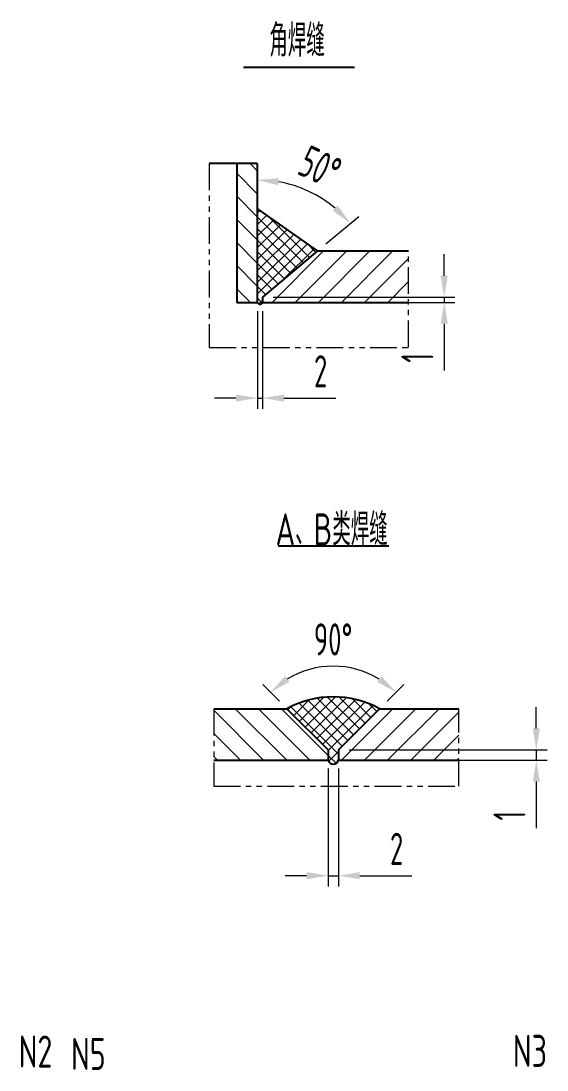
# Model space of a CAD drawing. Header units: millimetres. Extents: x -10 to 6019072, y -115569 to 2.
# Drawn here: x 6014293 to 6015520, y -112126 to -109679 of the extents above; entities that cross this region are included whole.
import ezdxf
from ezdxf.enums import TextEntityAlignment as Align

# ---------------------------------------------------------------- set-up
doc = ezdxf.new("R2010")
doc.units = ezdxf.units.MM
doc.header["$LTSCALE"] = 1000
doc.linetypes.add('PHANTOM', pattern=[2.5, 1.25, -0.25, 0.25, -0.25, 0.25, -0.25])
doc.layers.get('0').update_dxf_attribs({"lineweight": 25})
for name, color, linetype, lineweight in [('1轮廓实线层', 7, 'Continuous', 25), ('5剖面线层', 2, 'Continuous', 9), ('9双点划线层', 6, 'PHANTOM', 9), ('FULL', 7, 'Continuous', 25)]:
    doc.layers.add(name, color=color, linetype=linetype, lineweight=lineweight)
doc.layers.add('Layer3', color=2, linetype='Continuous')
doc.styles.get("Standard").update_dxf_attribs({"font": 'gbenor.shx', "width": 0.707, "bigfont": 'gbcbig.shx'})
doc.dimstyles.new('STANDARD$0', dxfattribs={"dimscale": 50, "dimtxt": 1.5, "dimasz": 1, "dimexe": 0.5, "dimexo": 0.5, "dimgap": 0.5, "dimtad": 1, "dimdec": 1, "dimdsep": 46, "dimtxsty": 'Standard', "dimcen": 0.09, "dimclrd": 2, "dimclre": 2, "dimclrt": 2, "dimadec": 0, "dimazin": 0, "dimtfac": 1, "dimtdec": 1, "dimtmove": 0, "dimatfit": 3, "dimfxl": 0, "dimtolj": 1, "dimtzin": 0, "dimlwd": 13, "dimlwe": 13, "dimarcsym": 0})
doc.dimstyles.new('STANDARD$2', dxfattribs={"dimscale": 12, "dimtxt": 1, "dimasz": 1, "dimexe": 0.5, "dimexo": 0.5, "dimgap": 0.5, "dimtad": 1, "dimdec": 4, "dimzin": 0, "dimdsep": 46, "dimtxsty": 'Standard', "dimcen": 0.09, "dimclrd": 2, "dimclre": 2, "dimclrt": 2, "dimadec": 0, "dimazin": 0, "dimtfac": 1, "dimtdec": 4, "dimtofl": 0, "dimtmove": 0, "dimatfit": 3, "dimfxl": 0, "dimtolj": 1, "dimtzin": 0, "dimlwd": 13, "dimlwe": 13, "dimarcsym": 0})

# ---------------------------------------------------------------- blocks, each defined once
blk = doc.blocks.new('*D496')
at = {"layer": '1轮廓实线层', "color": 2, "lineweight": 13, "ltscale": 14, "transparency": 16777216}
for p, q in [((6014895.8, -111265.6), (6014857.2, -111227)), ((6015147.1, -111265.6), (6015185.7, -111227))]:
    blk.add_line(p, q, dxfattribs=at)
blk.add_arc((6015021.4, -111391.3), 207.3, 58.856, 121.144, dxfattribs=at)
at = {"layer": '1轮廓实线层', "color": 2, "ltscale": 14, "transparency": 16777216}
for points in [[(6014919.4, -111220.4), (6014909.1, -111207.3), (6014874.9, -111244.7)], [(6015133.8, -111207.3), (6015123.5, -111220.4), (6015168, -111244.7)]]:
    blk.add_solid(points, dxfattribs=at)
at = {"layer": 'Defpoints', "color": 0, "ltscale": 14, "transparency": 16777216}
for p in [(6015075.1, -111191.1), (6014913.4, -111283.3), (6015129.4, -111283.3), (6015009.4, -111379.3), (6015033.4, -111379.3)]:
    blk.add_point(p, dxfattribs=at)
at = {"layer": '1轮廓实线层', "color": 2, "ltscale": 14, "transparency": 16777216, "insert": (6015021.4, -111121.5), "char_height": 75, "attachment_point": 5}
blk.add_mtext('\\A1;90°', dxfattribs=at)
blk = doc.blocks.new('*D497')
at = {"layer": '5剖面线层', "color": 2, "lineweight": 13, "transparency": 16777216}
for p, q in [((6015494.9, -111329.3), (6015494.9, -111279.3)), ((6015058.4, -111379.3), (6015519.9, -111379.3)), ((6015494.9, -111379.3), (6015494.9, -111403.3)), ((6015058.4, -111403.3), (6015519.9, -111403.3)), ((6015494.9, -111453.3), (6015494.9, -111562.1))]:
    blk.add_line(p, q, dxfattribs=at)
at = {"layer": '5剖面线层', "color": 2, "transparency": 16777216}
for points in [[(6015486.6, -111329.3), (6015503.3, -111329.3), (6015494.9, -111379.3)], [(6015486.6, -111453.3), (6015503.3, -111453.3), (6015494.9, -111403.3)]]:
    blk.add_solid(points, dxfattribs=at)
at = {"layer": 'Defpoints', "color": 0, "transparency": 16777216}
for p in [(6015033.4, -111379.3), (6015033.4, -111403.3), (6015494.9, -111403.3)]:
    blk.add_point(p, dxfattribs=at)
at = {"layer": '5剖面线层', "color": 2, "transparency": 16777216, "insert": (6015432.4, -111532.7), "char_height": 75, "attachment_point": 5, "rotation": 90}
blk.add_mtext('\\A1;1', dxfattribs=at)
blk = doc.blocks.new('*D498')
at = {"layer": '5剖面线层', "color": 2, "lineweight": 13, "transparency": 16777216}
for p, q in [((6015009.4, -111422.9), (6015009.4, -111697.6)), ((6015033.4, -111422.9), (6015033.4, -111697.6)), ((6014959.4, -111672.6), (6014909.4, -111672.6)), ((6015009.4, -111672.6), (6015033.4, -111672.6)), ((6015083.4, -111672.6), (6015204.9, -111672.6))]:
    blk.add_line(p, q, dxfattribs=at)
at = {"layer": '5剖面线层', "color": 2, "transparency": 16777216}
for points in [[(6014959.4, -111664.3), (6014959.4, -111680.9), (6015009.4, -111672.6)], [(6015083.4, -111664.3), (6015083.4, -111680.9), (6015033.4, -111672.6)]]:
    blk.add_solid(points, dxfattribs=at)
at = {"layer": 'Defpoints', "color": 0, "transparency": 16777216}
for p in [(6015009.4, -111397.9), (6015033.4, -111397.9), (6015033.4, -111672.6)]:
    blk.add_point(p, dxfattribs=at)
at = {"layer": '5剖面线层', "color": 2, "transparency": 16777216, "insert": (6015169.2, -111610.1), "char_height": 75, "attachment_point": 5}
blk.add_mtext('\\A1;2', dxfattribs=at)
blk = doc.blocks.new('*D499')
at = {"layer": '5剖面线层', "color": 2, "lineweight": 13, "transparency": 16777216}
for p, q in [((6015280.2, -110273.4), (6015280.2, -110223.4)), ((6014881.4, -110323.4), (6015305.2, -110323.4)), ((6014881.4, -110335.4), (6015305.2, -110335.4)), ((6015280.2, -110323.4), (6015280.2, -110335.4)), ((6015280.2, -110385.4), (6015280.2, -110494.2))]:
    blk.add_line(p, q, dxfattribs=at)
at = {"layer": '5剖面线层', "color": 2, "transparency": 16777216}
for points in [[(6015271.8, -110273.4), (6015288.5, -110273.4), (6015280.2, -110323.4)], [(6015271.8, -110385.4), (6015288.5, -110385.4), (6015280.2, -110335.4)]]:
    blk.add_solid(points, dxfattribs=at)
at = {"layer": 'Defpoints', "color": 0, "transparency": 16777216}
for p in [(6014856.4, -110323.4), (6014856.4, -110335.4), (6015280.2, -110335.4)]:
    blk.add_point(p, dxfattribs=at)
at = {"layer": '5剖面线层', "color": 2, "transparency": 16777216, "insert": (6015217.7, -110464.8), "char_height": 75, "attachment_point": 5, "rotation": 90}
blk.add_mtext('\\A1;1', dxfattribs=at)
blk = doc.blocks.new('*D500')
at = {"layer": '5剖面线层', "color": 2, "lineweight": 13, "transparency": 16777216}
for p, q in [((6014844.4, -110355.6), (6014844.4, -110583.7)), ((6014856.4, -110355.6), (6014856.4, -110583.7)), ((6014794.4, -110558.7), (6014744.4, -110558.7)), ((6014844.4, -110558.7), (6014856.4, -110558.7)), ((6014906.4, -110558.7), (6015027.8, -110558.7))]:
    blk.add_line(p, q, dxfattribs=at)
at = {"layer": '5剖面线层', "color": 2, "transparency": 16777216}
for points in [[(6014794.4, -110550.3), (6014794.4, -110567), (6014844.4, -110558.7)], [(6014906.4, -110550.3), (6014906.4, -110567), (6014856.4, -110558.7)]]:
    blk.add_solid(points, dxfattribs=at)
at = {"layer": 'Defpoints', "color": 0, "transparency": 16777216}
for p in [(6014844.4, -110330.6), (6014856.4, -110330.6), (6014856.4, -110558.7)]:
    blk.add_point(p, dxfattribs=at)
at = {"layer": '5剖面线层', "color": 2, "transparency": 16777216, "insert": (6014992.1, -110496.2), "char_height": 75, "attachment_point": 5}
blk.add_mtext('\\A1;2', dxfattribs=at)
blk = doc.blocks.new('*D501')
at = {"layer": '5剖面线层', "color": 2, "lineweight": 13, "transparency": 16777216}
blk.add_line((6015004.2, -110199.3), (6015080.7, -110135.1), dxfattribs=at)
blk.add_arc((6014844.4, -110333.5), 283.5, 50.1169, 79.8831, dxfattribs=at)
at = {"layer": '5剖面线层', "color": 2, "transparency": 16777216}
for points in [[(6014893.4, -110062.6), (6014894.9, -110046), (6014844.4, -110049.9)], [(6015032.1, -110110), (6015020.3, -110121.8), (6015061.6, -110151.2)]]:
    blk.add_solid(points, dxfattribs=at)
at = {"layer": 'Defpoints', "color": 0, "transparency": 16777216}
for p in [(6014844.4, -110011.5), (6015000.2, -110096.6), (6014985.1, -110215.4), (6014844.4, -110335.4), (6014856.4, -110323.4)]:
    blk.add_point(p, dxfattribs=at)
at = {"layer": '5剖面线层', "color": 2, "transparency": 16777216, "insert": (6014990.6, -110019.8), "char_height": 75, "attachment_point": 5, "rotation": 335}
blk.add_mtext('\\A1;50°', dxfattribs=at)

msp = doc.modelspace()

# ---------------------------------------------------------------- hatches: boundary and pattern name
at = {"layer": '5剖面线层'}
h = msp.add_hatch(dxfattribs=at)
h.set_pattern_fill('ANSI31', color=256, scale=12, angle=90, style=0)
h.set_pattern_definition([(135, (6066822.3, -73425.037), (-26.940768, -26.940768), [])])
h.paths.add_polyline_path([(6014796.37, -110335.38), (6014844.37, -110335.38), (6014844.37, -110011.49), (6014796.37, -110011.49)])
h = msp.add_hatch(dxfattribs=at)
h.set_pattern_fill('ANSI37', color=256, scale=6, style=0)
h.set_pattern_definition([(45, (6066822.299, -73425.037), (-13.470384, 13.470384), []), (135, (6066822.299, -73425.037), (-13.470384, -13.470384), [])])
h.paths.add_polyline_path([(6014844.37, -110116.54), (6014844.37, -110335.38, 1), (6014856.37, -110330.98), (6014856.37, -110323.38), (6014985.08, -110215.38)])
h = msp.add_hatch(dxfattribs=at)
h.set_pattern_fill('ANSI31', color=256, scale=12, style=0)
h.set_pattern_definition([(45, (6066822.3, -73425.037), (-26.940768, 26.940768), [])])
h.paths.add_polyline_path([(6014985.08, -110215.38), (6014856.37, -110323.38), (6014856.37, -110335.38), (6015197.1, -110335.38), (6015197.1, -110215.38)])
h = msp.add_hatch(dxfattribs=at)
h.set_pattern_fill('ANSI37', color=256, scale=6, style=0)
h.set_pattern_definition([(45, (6075512.573, -78680.083), (-13.470384, 13.470384), []), (135, (6075512.573, -78680.083), (-13.470384, -13.470384), [])])
h.paths.add_polyline_path([(6014913.44, -111283.27), (6015009.44, -111379.27), (6015009.44, -111403.27, 1), (6015033.44, -111396.57), (6015033.44, -111379.27), (6015129.44, -111283.27, 0.2566938)])
h = msp.add_hatch(dxfattribs=at)
h.set_pattern_fill('ANSI31', color=256, scale=12, angle=90, style=0)
h.set_pattern_definition([(135, (6075512.573, -78680.083), (-26.940768, -26.940768), [])])
h.paths.add_polyline_path([(6014913.44, -111283.27), (6014742.77, -111283.27), (6014742.77, -111403.27), (6015009.44, -111403.27), (6015009.44, -111379.27)])
h = msp.add_hatch(dxfattribs=at)
h.set_pattern_fill('ANSI31', color=256, scale=12, style=0)
h.set_pattern_definition([(45, (6075512.573, -78680.083), (-26.940768, 26.940768), [])])
h.paths.add_polyline_path([(6015129.44, -111283.27), (6015033.44, -111379.27), (6015033.44, -111403.27), (6015314.4, -111403.27), (6015314.4, -111283.27)])

# ---------------------------------------------------------------- linework, layer by layer
for p, q in [((6014812.23, -109786.74), (6015070.78, -109786.74)), ((6014844.37, -110011.49), (6014732.39, -110011.49)), ((6014892.79, -110903.38), (6015151.34, -110903.38))]:
    msp.add_line(p, q)
at = {"layer": '1轮廓实线层', "ltscale": 14}
for p, q in [((6014796.37, -110011.49), (6014796.37, -110335.38)), ((6014844.37, -110011.49), (6014844.37, -110335.38)), ((6014985.08, -110215.38), (6014844.37, -110116.54)), ((6014985.08, -110215.38), (6014856.37, -110323.38)), ((6014985.08, -110215.38), (6015197.1, -110215.38)), ((6014856.37, -110335.38), (6015197.1, -110335.38)), ((6014742.77, -111283.27), (6014913.44, -111283.27)), ((6014913.44, -111283.27), (6015009.44, -111379.27)), ((6015129.44, -111283.27), (6015033.44, -111379.27)), ((6015129.44, -111283.27), (6015314.4, -111283.27)), ((6015009.44, -111379.27), (6015009.44, -111403.27)), ((6015033.44, -111379.27), (6015033.44, -111403.27)), ((6014742.77, -111403.27), (6015009.44, -111403.27))]:
    msp.add_line(p, q, dxfattribs=at)
for centre, radius, start, end in [((6015021.44, -111479.77), 224.23, 61.20672, 118.79328), ((6015021.44, -111399.92), 12.46, 195.59883, 344.40117)]:
    msp.add_arc(centre, radius, start, end, dxfattribs=at)
at = {"layer": '9双点划线层', "ltscale": 0.05}
for p, q in [((6014732.39, -110011.49), (6014732.39, -110440.63)), ((6015197.1, -110440.63), (6015197.1, -110215.38)), ((6014732.39, -110440.63), (6015197.1, -110440.63)), ((6014742.77, -111283.27), (6014742.77, -111463.57)), ((6015314.4, -111463.57), (6015314.4, -111283.27)), ((6014742.77, -111463.57), (6015314.4, -111463.57))]:
    msp.add_line(p, q, dxfattribs=at)
at = {"layer": 'FULL', "ltscale": 0.05}
for p, q in [((6014796.37, -110335.38), (6014844.37, -110335.38)), ((6014856.37, -110323.38), (6014856.37, -110335.38))]:
    msp.add_line(p, q, dxfattribs=at)
msp.add_arc((6014850.37, -110333.18), 6.39, 200.14635, 339.85365, dxfattribs=at)
at = {"layer": 'Layer3'}
msp.add_line((6015033.44, -111403.27), (6015314.4, -111403.27), dxfattribs=at)

# ---------------------------------------------------------------- texts
at = {"width": 0.8}
for s, p in [('角焊缝', (6014937.09, -109721.01)), ('A、B类焊缝', (6015017.65, -110861.07)), ('N2', (6014327.09, -112082.73)), ('N5', (6014450.32, -112088.31)), ('N3', (6015480.04, -112081.16))]:
    msp.add_text(s, height=74.795, dxfattribs=at).set_placement(p, align=Align.MIDDLE)

# ---------------------------------------------------------------- dimensions: what is measured, and where the dimension line sits
at = {"layer": '1轮廓实线层', "ltscale": 14}
dim = msp.add_angular_dim_2l(base=(6015075.08, -111191.07), line1=((6015129.44, -111283.27), (6015033.44, -111379.27)), line2=((6014913.44, -111283.27), (6015009.44, -111379.27)), dimstyle='STANDARD$2', override={"dimscale": 50, "dimtxt": 1.5, "dimdec": 1, "dimzin": 8, "dimtdec": 1, "dimtofl": 1, "dimfxl": 600, "dimfxlon": 1}, dxfattribs=at)
dim.commit()
dim.dimension.update_dxf_attribs({"geometry": '*D496', "text_midpoint": (6015021.44, -111121.51)})
at = {"layer": '5剖面线层'}
dim = msp.add_angular_dim_2l(base=(6015000.18, -110096.56), line1=((6014985.08, -110215.38), (6014856.37, -110323.38)), line2=((6014844.37, -110011.49), (6014844.37, -110335.38)), dimstyle='STANDARD$2', override={"dimscale": 50, "dimtxt": 1.5, "dimdec": 1, "dimzin": 8, "dimtdec": 1, "dimtofl": 1, "dimfxl": 600, "dimfxlon": 1}, dxfattribs=at)
dim.commit()
dim.dimension.update_dxf_attribs({"geometry": '*D501', "text_midpoint": (6014990.61, -110019.83)})
for base, p1, p2, picture, middle in [((6015280.15, -110335.38), (6014856.37, -110323.38), (6014856.37, -110335.38), '*D499', (6015280.15, -110464.8)), ((6015494.92, -111403.27), (6015033.44, -111379.27), (6015033.44, -111403.27), '*D497', (6015494.92, -111532.69))]:
    dim = msp.add_linear_dim(base=base, p1=p1, p2=p2, angle=90, text='1', dimstyle='STANDARD$0', override={"dimfxl": 600, "dimfxlon": 1}, dxfattribs=at)
    dim.commit()
    dim.dimension.update_dxf_attribs({"geometry": picture, "text_midpoint": middle, "dimtype": 160})
for base, p1, p2, picture, middle in [((6014856.37, -110558.67), (6014844.37, -110330.6), (6014856.37, -110330.6), '*D500', (6014992.1, -110558.67)), ((6015033.44, -111672.61), (6015009.44, -111397.87), (6015033.44, -111397.87), '*D498', (6015169.17, -111672.61))]:
    dim = msp.add_linear_dim(base=base, p1=p1, p2=p2, text='2', dimstyle='STANDARD$0', override={"dimfxl": 600, "dimfxlon": 1}, dxfattribs=at)
    dim.commit()
    dim.dimension.update_dxf_attribs({"geometry": picture, "text_midpoint": middle, "dimtype": 160})

doc.saveas('drawing.dxf')
